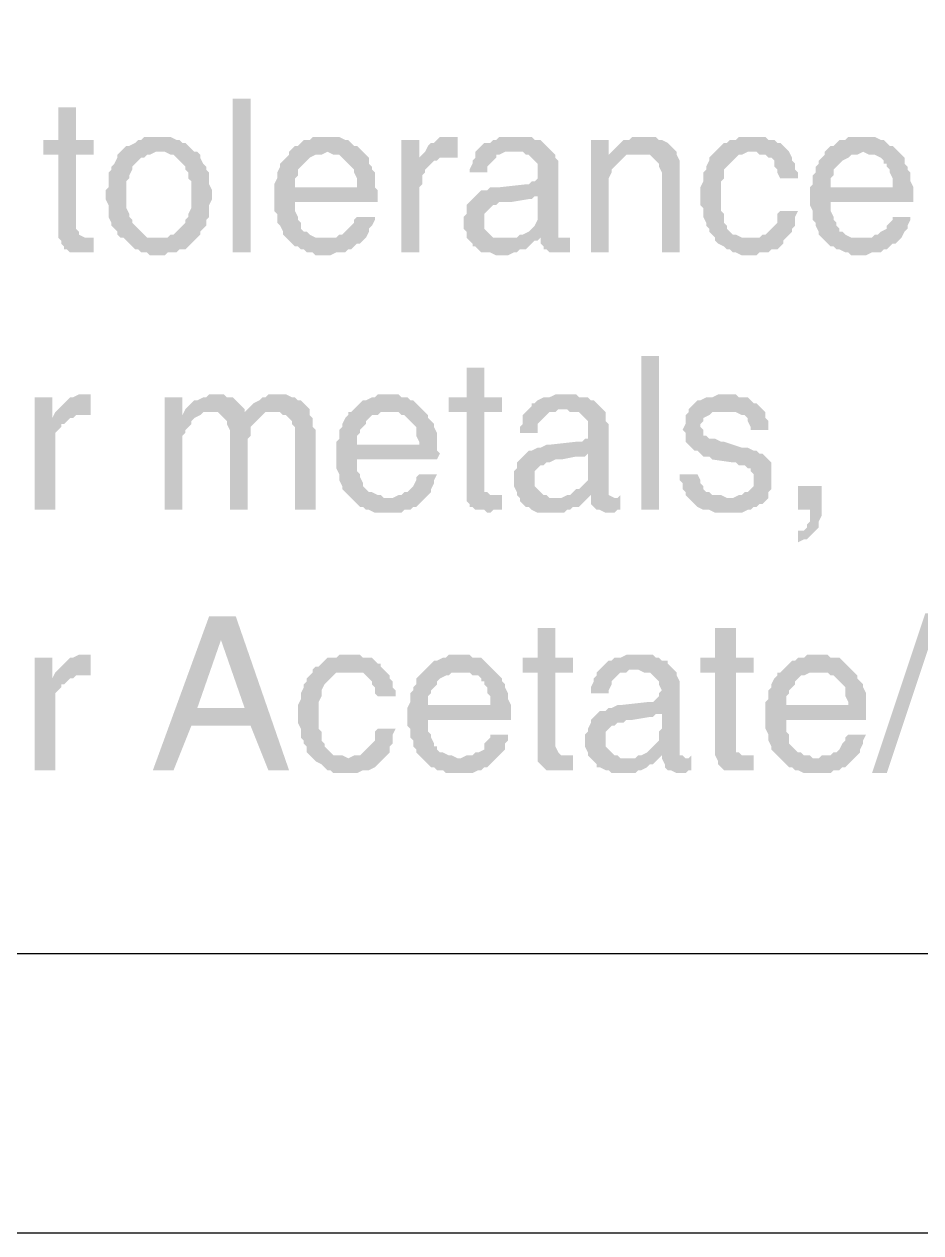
# Model space of a CAD drawing. Header units: millimetres. Extents: x 1233 to 2351, y 1180 to 1535.
# Drawn here: x 2265.58 to 2279.25, y 1237.93 to 1256.36 of the extents above; entities that cross this region are included whole.
import ezdxf

# ---------------------------------------------------------------- set-up
doc = ezdxf.new("R2010")
doc.units = ezdxf.units.MM

msp = doc.modelspace()

# ---------------------------------------------------------------- hatches: boundary and pattern name
at = {"transparency": 33554559}
for points in [[(2268.76115, 1252.88245), (2268.76115, 1255.22933), (2269.03194, 1255.22933), (2269.03194, 1252.88245)], [(2266.36915, 1255.09393), (2266.09835, 1255.09393), (2266.09835, 1254.59748), (2265.87269, 1254.59748), (2265.87269, 1254.37181), (2266.09835, 1254.37181), (2266.09835, 1253.10811), (2266.14349, 1253.06298), (2266.14349, 1253.01785), (2266.18862, 1252.97272), (2266.18862, 1252.92759), (2266.23375, 1252.92759), (2266.27888, 1252.88245), (2266.63994, 1252.88245), (2266.63994, 1253.10811), (2266.50454, 1253.10811), (2266.41428, 1253.15325), (2266.41428, 1253.19838), (2266.36915, 1253.24351), (2266.36915, 1254.37181), (2266.63994, 1254.37181), (2266.63994, 1254.59748), (2266.36915, 1254.59748)], [(2267.63285, 1254.64261), (2267.40719, 1254.64261), (2267.36205, 1254.59748), (2267.31692, 1254.59748), (2267.27179, 1254.55234), (2267.18153, 1254.50721), (2267.13639, 1254.50721), (2267.09126, 1254.46208), (2267.04613, 1254.41695), (2267.04613, 1254.41695), (2267.001, 1254.37181), (2267.001, 1254.32668), (2266.95586, 1254.23642), (2266.91073, 1254.19129), (2266.91073, 1254.14615), (2266.8656, 1254.10102), (2266.8656, 1253.87536), (2266.82047, 1253.83023), (2266.82047, 1253.73996), (2266.82047, 1253.69483), (2266.8656, 1253.60457), (2266.8656, 1253.42404), (2266.91073, 1253.33377), (2266.91073, 1253.28864), (2266.95586, 1253.24351), (2267.001, 1253.19838), (2267.001, 1253.15325), (2267.04613, 1253.10811), (2267.63285, 1253.10811), (2267.45232, 1253.10811), (2267.40719, 1253.15325), (2267.36205, 1253.19838), (2267.31692, 1253.24351), (2267.27179, 1253.28864), (2267.22666, 1253.33377), (2267.22666, 1253.37891), (2267.18153, 1253.42404), (2267.18153, 1253.46917), (2267.13639, 1253.55944), (2267.13639, 1253.96563), (2267.18153, 1254.01076), (2267.18153, 1254.05589), (2267.22666, 1254.14615), (2267.22666, 1254.19129), (2267.27179, 1254.23642), (2267.31692, 1254.28155), (2267.36205, 1254.32668), (2267.40719, 1254.32668), (2267.45232, 1254.37181), (2267.49745, 1254.37181), (2267.58771, 1254.41695), (2268.17443, 1254.41695), (2268.1293, 1254.46208), (2268.08417, 1254.50721), (2268.03904, 1254.55234), (2267.9939, 1254.55234), (2267.94877, 1254.59748), (2267.90364, 1254.59748), (2267.81338, 1254.64261), (2267.72311, 1254.64261)], [(2270.20538, 1254.64261), (2269.97972, 1254.64261), (2269.93459, 1254.59748), (2269.84432, 1254.59748), (2269.79919, 1254.55234), (2269.75406, 1254.50721), (2269.70893, 1254.50721), (2269.66379, 1254.46208), (2269.61866, 1254.41695), (2270.20538, 1254.41695), (2270.29565, 1254.37181), (2270.38591, 1254.37181), (2270.43104, 1254.32668), (2270.47617, 1254.28155), (2270.52131, 1254.23642), (2270.52131, 1254.23642), (2270.56644, 1254.19129), (2270.61157, 1254.14615), (2270.61157, 1254.10102), (2270.6567, 1254.01076), (2270.6567, 1253.87536), (2269.393, 1253.87536), (2269.393, 1253.5143), (2269.43813, 1253.46917), (2269.43813, 1253.33377), (2269.48327, 1253.28864), (2269.5284, 1253.19838), (2269.5284, 1253.15325), (2269.57353, 1253.10811), (2269.61866, 1253.06298), (2269.61866, 1253.06298), (2269.66379, 1253.01785), (2269.70893, 1252.97272), (2269.75406, 1252.97272), (2269.79919, 1252.92759), (2269.84432, 1252.92759), (2269.88946, 1252.88245), (2269.97972, 1252.88245), (2270.02485, 1252.83732), (2270.25051, 1252.83732), (2270.34078, 1252.88245), (2270.47617, 1252.88245), (2270.52131, 1252.92759), (2270.56644, 1252.92759), (2270.61157, 1252.97272), (2270.6567, 1253.01785), (2270.70183, 1253.01785), (2270.74697, 1253.06298), (2270.20538, 1253.10811), (2270.02485, 1253.10811), (2269.93459, 1253.15325), (2269.88946, 1253.19838), (2269.84432, 1253.19838), (2269.79919, 1253.24351), (2269.79919, 1253.33377), (2269.75406, 1253.37891), (2269.75406, 1253.42404), (2269.70893, 1253.5143), (2269.70893, 1253.6497), (2270.97263, 1253.6497), (2270.97263, 1253.83023), (2270.9275, 1253.87536), (2270.9275, 1254.10102), (2270.88236, 1254.14615), (2270.88236, 1254.19129), (2270.83723, 1254.23642), (2270.83723, 1254.32668), (2270.7921, 1254.37181), (2270.74697, 1254.41695), (2270.70183, 1254.46208), (2270.6567, 1254.50721), (2270.61157, 1254.50721), (2270.56644, 1254.55234), (2270.52131, 1254.59748), (2270.47617, 1254.59748), (2270.38591, 1254.64261), (2270.29565, 1254.64261)], [(2272.10093, 1254.64261), (2271.9204, 1254.64261), (2271.87527, 1254.59748), (2271.83014, 1254.55234), (2271.78501, 1254.55234), (2271.73987, 1254.50721), (2271.69474, 1254.41695), (2271.69474, 1254.41695), (2271.64961, 1254.37181), (2272.10093, 1254.32668), (2272.1912, 1254.32668), (2272.1912, 1254.64261), (2272.14606, 1254.64261)], [(2273.09384, 1254.64261), (2272.82305, 1254.64261), (2272.77791, 1254.59748), (2272.73278, 1254.59748), (2272.68765, 1254.55234), (2272.59739, 1254.55234), (2272.55225, 1254.50721), (2272.55225, 1254.50721), (2272.50712, 1254.46208), (2272.46199, 1254.41695), (2272.46199, 1254.32668), (2272.41686, 1254.28155), (2272.41686, 1254.23642), (2272.37173, 1254.14615), (2272.37173, 1254.10102), (2272.64252, 1254.10102), (2272.64252, 1254.19129), (2272.68765, 1254.23642), (2272.73278, 1254.28155), (2272.77791, 1254.32668), (2272.77791, 1254.37181), (2272.82305, 1254.37181), (2272.91331, 1254.41695), (2273.63543, 1254.41695), (2273.59029, 1254.46208), (2273.54516, 1254.50721), (2273.50003, 1254.55234), (2273.4549, 1254.59748), (2273.36463, 1254.59748), (2273.3195, 1254.64261), (2273.13897, 1254.64261)], [(2274.98939, 1254.64261), (2274.85399, 1254.64261), (2274.80886, 1254.59748), (2274.7186, 1254.59748), (2274.67347, 1254.55234), (2274.62833, 1254.50721), (2274.5832, 1254.46208), (2274.53807, 1254.41695), (2274.49294, 1254.37181), (2274.7186, 1254.32668), (2274.76373, 1254.37181), (2274.94426, 1254.37181), (2275.53098, 1254.41695), (2275.48585, 1254.46208), (2275.44071, 1254.50721), (2275.44071, 1254.50721), (2275.39558, 1254.55234), (2275.30532, 1254.59748), (2275.26018, 1254.59748), (2275.21505, 1254.64261), (2275.07966, 1254.64261)], [(2276.65928, 1254.64261), (2276.47875, 1254.64261), (2276.43362, 1254.59748), (2276.34336, 1254.59748), (2276.29822, 1254.55234), (2276.25309, 1254.55234), (2276.20796, 1254.50721), (2276.16283, 1254.46208), (2276.1177, 1254.41695), (2276.74955, 1254.41695), (2276.79468, 1254.37181), (2276.88494, 1254.37181), (2276.93007, 1254.32668), (2276.97521, 1254.32668), (2277.02034, 1254.28155), (2277.02034, 1254.19129), (2277.06547, 1254.14615), (2277.06547, 1254.10102), (2277.1106, 1254.01076), (2277.3814, 1254.01076), (2277.3814, 1254.10102), (2277.33626, 1254.14615), (2277.33626, 1254.23642), (2277.29113, 1254.28155), (2277.29113, 1254.32668), (2277.246, 1254.41695), (2277.20087, 1254.46208), (2277.15574, 1254.50721), (2277.15574, 1254.50721), (2277.1106, 1254.55234), (2277.06547, 1254.55234), (2277.02034, 1254.59748), (2276.93007, 1254.59748), (2276.88494, 1254.64261), (2276.74955, 1254.64261)], [(2278.3743, 1254.64261), (2278.14864, 1254.64261), (2278.10351, 1254.59748), (2278.01325, 1254.59748), (2277.96811, 1254.55234), (2277.92298, 1254.50721), (2277.87785, 1254.50721), (2277.83272, 1254.46208), (2277.78759, 1254.41695), (2278.3743, 1254.41695), (2278.46457, 1254.37181), (2278.55483, 1254.37181), (2278.6451, 1254.32668), (2278.69023, 1254.28155), (2278.69023, 1254.23642), (2278.73536, 1254.23642), (2278.73536, 1254.19129), (2278.78049, 1254.14615), (2278.78049, 1254.10102), (2278.82563, 1254.01076), (2278.82563, 1253.87536), (2277.56193, 1253.87536), (2277.56193, 1253.60457), (2277.60706, 1253.5143), (2277.60706, 1253.37891), (2277.65219, 1253.33377), (2277.65219, 1253.28864), (2277.69732, 1253.19838), (2277.69732, 1253.15325), (2277.74245, 1253.10811), (2277.78759, 1253.06298), (2277.78759, 1253.06298), (2277.83272, 1253.01785), (2277.87785, 1252.97272), (2277.92298, 1252.97272), (2277.96811, 1252.92759), (2278.01325, 1252.92759), (2278.10351, 1252.88245), (2278.14864, 1252.88245), (2278.19378, 1252.83732), (2278.41944, 1252.83732), (2278.5097, 1252.88245), (2278.6451, 1252.88245), (2278.69023, 1252.92759), (2278.73536, 1252.92759), (2278.78049, 1252.97272), (2278.82563, 1253.01785), (2278.87076, 1253.01785), (2278.91589, 1253.06298), (2278.3743, 1253.10811), (2278.19378, 1253.10811), (2278.10351, 1253.15325), (2278.05838, 1253.19838), (2278.01325, 1253.19838), (2278.01325, 1253.24351), (2277.96811, 1253.28864), (2277.96811, 1253.33377), (2277.92298, 1253.37891), (2277.92298, 1253.42404), (2277.87785, 1253.5143), (2277.87785, 1253.6497), (2279.14155, 1253.6497), (2279.14155, 1253.87536), (2279.09642, 1253.96563), (2279.09642, 1254.10102), (2279.05129, 1254.14615), (2279.05129, 1254.19129), (2279.00615, 1254.23642), (2279.00615, 1254.32668), (2278.96102, 1254.37181), (2278.91589, 1254.41695), (2278.87076, 1254.46208), (2278.82563, 1254.50721), (2278.78049, 1254.50721), (2278.73536, 1254.55234), (2278.69023, 1254.59748), (2278.6451, 1254.59748), (2278.55483, 1254.64261), (2278.46457, 1254.64261)], [(2268.17443, 1254.41695), (2267.63285, 1254.41695), (2267.72311, 1254.41695), (2267.81338, 1254.37181), (2267.85851, 1254.37181), (2267.90364, 1254.32668), (2267.94877, 1254.28155), (2267.9939, 1254.23642), (2268.03904, 1254.19129), (2268.03904, 1254.14615), (2268.08417, 1254.10102), (2268.08417, 1254.01076), (2268.1293, 1253.96563), (2268.1293, 1253.55944), (2268.08417, 1253.46917), (2268.08417, 1253.42404), (2268.03904, 1253.37891), (2268.03904, 1253.33377), (2267.9939, 1253.28864), (2267.94877, 1253.24351), (2267.90364, 1253.19838), (2267.85851, 1253.15325), (2267.81338, 1253.15325), (2267.76824, 1253.10811), (2267.09126, 1253.10811), (2267.13639, 1253.06298), (2267.18153, 1253.01785), (2267.22666, 1252.97272), (2267.27179, 1252.92759), (2267.31692, 1252.92759), (2267.36205, 1252.88245), (2267.45232, 1252.88245), (2267.49745, 1252.83732), (2267.72311, 1252.83732), (2267.76824, 1252.88245), (2267.90364, 1252.88245), (2267.94877, 1252.92759), (2268.03904, 1252.92759), (2268.08417, 1252.97272), (2268.1293, 1253.01785), (2268.17443, 1253.06298), (2268.21957, 1253.10811), (2268.21957, 1253.10811), (2268.2647, 1253.15325), (2268.2647, 1253.19838), (2268.30983, 1253.24351), (2268.35496, 1253.28864), (2268.35496, 1253.37891), (2268.40009, 1253.42404), (2268.40009, 1253.60457), (2268.44523, 1253.69483), (2268.44523, 1253.73996), (2268.44523, 1253.83023), (2268.40009, 1253.92049), (2268.40009, 1254.10102), (2268.35496, 1254.14615), (2268.35496, 1254.19129), (2268.30983, 1254.23642), (2268.2647, 1254.32668), (2268.2647, 1254.37181), (2268.21957, 1254.41695)], [(2269.61866, 1254.41695), (2269.61866, 1254.37181), (2269.57353, 1254.32668), (2269.5284, 1254.28155), (2269.48327, 1254.23642), (2269.48327, 1254.19129), (2269.43813, 1254.10102), (2269.43813, 1254.01076), (2269.393, 1253.92049), (2269.393, 1253.87536), (2269.70893, 1253.87536), (2269.70893, 1254.01076), (2269.75406, 1254.05589), (2269.75406, 1254.14615), (2269.79919, 1254.19129), (2269.84432, 1254.23642), (2269.84432, 1254.23642), (2269.88946, 1254.28155), (2269.93459, 1254.32668), (2270.02485, 1254.37181), (2270.11512, 1254.37181), (2270.20538, 1254.41695)], [(2271.60448, 1254.59748), (2271.33369, 1254.59748), (2271.33369, 1252.88245), (2271.60448, 1252.88245), (2271.60448, 1253.87536), (2271.64961, 1253.92049), (2271.64961, 1254.05589), (2271.69474, 1254.10102), (2271.69474, 1254.14615), (2271.73987, 1254.19129), (2271.78501, 1254.23642), (2271.83014, 1254.28155), (2271.87527, 1254.28155), (2271.60448, 1254.32668)], [(2273.63543, 1254.41695), (2273.04871, 1254.41695), (2273.1841, 1254.41695), (2273.22924, 1254.37181), (2273.27437, 1254.37181), (2273.3195, 1254.32668), (2273.36463, 1254.28155), (2273.40977, 1254.23642), (2273.40977, 1254.01076), (2273.36463, 1253.96563), (2273.3195, 1253.96563), (2273.27437, 1253.92049), (2273.22924, 1253.92049), (2272.82305, 1253.87536), (2272.68765, 1253.87536), (2272.64252, 1253.83023), (2272.55225, 1253.83023), (2272.50712, 1253.7851), (2273.40977, 1253.73996), (2273.40977, 1253.46917), (2273.40977, 1253.37891), (2273.36463, 1253.28864), (2273.3195, 1253.24351), (2273.27437, 1253.19838), (2273.27437, 1253.19838), (2273.1841, 1253.15325), (2273.13897, 1253.15325), (2273.09384, 1253.10811), (2272.91331, 1253.10811), (2272.37173, 1253.06298), (2272.41686, 1253.01785), (2272.41686, 1252.97272), (2272.46199, 1252.97272), (2272.50712, 1252.92759), (2272.55225, 1252.88245), (2272.68765, 1252.88245), (2272.77791, 1252.83732), (2272.95844, 1252.83732), (2273.04871, 1252.88245), (2273.09384, 1252.88245), (2273.13897, 1252.92759), (2273.22924, 1252.92759), (2273.27437, 1252.97272), (2273.3195, 1253.01785), (2273.36463, 1253.06298), (2273.40977, 1253.06298), (2273.4549, 1253.10811), (2273.72569, 1253.10811), (2273.72569, 1254.28155), (2273.68056, 1254.32668), (2273.68056, 1254.37181)], [(2274.49294, 1254.59748), (2274.22214, 1254.59748), (2274.22214, 1252.88245), (2274.49294, 1252.88245), (2274.49294, 1253.83023), (2274.49294, 1254.01076), (2274.53807, 1254.10102), (2274.53807, 1254.14615), (2274.5832, 1254.19129), (2274.62833, 1254.23642), (2274.62833, 1254.23642), (2274.67347, 1254.28155), (2274.7186, 1254.32668), (2274.49294, 1254.37181)], [(2275.53098, 1254.41695), (2274.94426, 1254.37181), (2275.12479, 1254.37181), (2275.16992, 1254.32668), (2275.21505, 1254.28155), (2275.21505, 1254.28155), (2275.26018, 1254.23642), (2275.26018, 1254.19129), (2275.30532, 1254.10102), (2275.30532, 1252.88245), (2275.57611, 1252.88245), (2275.57611, 1254.28155), (2275.53098, 1254.37181)], [(2276.1177, 1254.41695), (2276.07256, 1254.37181), (2276.02743, 1254.32668), (2276.02743, 1254.28155), (2275.9823, 1254.19129), (2275.9823, 1254.14615), (2275.93717, 1254.10102), (2275.93717, 1253.96563), (2275.89203, 1253.87536), (2275.89203, 1253.60457), (2275.93717, 1253.55944), (2275.93717, 1253.42404), (2275.9823, 1253.33377), (2275.9823, 1253.28864), (2276.02743, 1253.24351), (2276.02743, 1253.19838), (2276.07256, 1253.15325), (2276.1177, 1253.10811), (2276.65928, 1253.10811), (2276.52389, 1253.10811), (2276.43362, 1253.15325), (2276.38849, 1253.15325), (2276.34336, 1253.19838), (2276.29822, 1253.24351), (2276.29822, 1253.28864), (2276.25309, 1253.33377), (2276.25309, 1253.46917), (2276.20796, 1253.5143), (2276.20796, 1253.96563), (2276.25309, 1254.01076), (2276.25309, 1254.14615), (2276.29822, 1254.19129), (2276.34336, 1254.23642), (2276.34336, 1254.23642), (2276.38849, 1254.28155), (2276.43362, 1254.32668), (2276.47875, 1254.37181), (2276.52389, 1254.37181), (2276.61415, 1254.41695), (2276.65928, 1254.41695)], [(2277.78759, 1254.41695), (2277.78759, 1254.37181), (2277.74245, 1254.32668), (2277.69732, 1254.28155), (2277.69732, 1254.23642), (2277.65219, 1254.19129), (2277.65219, 1254.10102), (2277.60706, 1254.05589), (2277.60706, 1253.92049), (2277.56193, 1253.87536), (2277.87785, 1253.87536), (2277.87785, 1254.01076), (2277.92298, 1254.05589), (2277.92298, 1254.14615), (2277.96811, 1254.19129), (2278.01325, 1254.23642), (2278.01325, 1254.23642), (2278.05838, 1254.28155), (2278.14864, 1254.32668), (2278.19378, 1254.37181), (2278.28404, 1254.37181), (2278.3743, 1254.41695)], [(2271.64961, 1254.37181), (2271.60448, 1254.32668), (2271.87527, 1254.28155), (2271.9204, 1254.32668), (2272.10093, 1254.32668)], [(2272.50712, 1253.7851), (2272.46199, 1253.73996), (2272.41686, 1253.69483), (2272.41686, 1253.69483), (2272.37173, 1253.6497), (2272.32659, 1253.60457), (2272.32659, 1253.46917), (2272.28146, 1253.42404), (2272.28146, 1253.33377), (2272.28146, 1253.24351), (2272.32659, 1253.19838), (2272.32659, 1253.10811), (2272.37173, 1253.06298), (2272.91331, 1253.10811), (2272.73278, 1253.10811), (2272.68765, 1253.15325), (2272.64252, 1253.19838), (2272.59739, 1253.24351), (2272.59739, 1253.46917), (2272.64252, 1253.5143), (2272.68765, 1253.55944), (2272.73278, 1253.60457), (2272.77791, 1253.60457), (2272.82305, 1253.6497), (2273.00358, 1253.6497), (2273.27437, 1253.69483), (2273.3195, 1253.69483), (2273.36463, 1253.73996), (2273.40977, 1253.73996)], [(2277.3814, 1253.5143), (2277.1106, 1253.5143), (2277.06547, 1253.46917), (2277.06547, 1253.33377), (2277.02034, 1253.28864), (2276.97521, 1253.24351), (2276.93007, 1253.19838), (2276.88494, 1253.15325), (2276.83981, 1253.15325), (2276.79468, 1253.10811), (2276.1177, 1253.10811), (2276.1177, 1253.06298), (2276.16283, 1253.01785), (2276.25309, 1252.97272), (2276.29822, 1252.92759), (2276.34336, 1252.92759), (2276.38849, 1252.88245), (2276.43362, 1252.88245), (2276.52389, 1252.83732), (2276.74955, 1252.83732), (2276.79468, 1252.88245), (2276.93007, 1252.88245), (2276.97521, 1252.92759), (2277.06547, 1252.92759), (2277.1106, 1252.97272), (2277.15574, 1253.01785), (2277.15574, 1253.06298), (2277.20087, 1253.10811), (2277.246, 1253.15325), (2277.29113, 1253.19838), (2277.29113, 1253.24351), (2277.33626, 1253.28864), (2277.33626, 1253.42404)], [(2270.9275, 1253.42404), (2270.6567, 1253.42404), (2270.61157, 1253.37891), (2270.61157, 1253.33377), (2270.56644, 1253.28864), (2270.52131, 1253.24351), (2270.47617, 1253.19838), (2270.43104, 1253.15325), (2270.38591, 1253.15325), (2270.34078, 1253.10811), (2270.20538, 1253.10811), (2270.74697, 1253.06298), (2270.7921, 1253.10811), (2270.83723, 1253.19838), (2270.83723, 1253.24351), (2270.88236, 1253.28864), (2270.9275, 1253.37891)], [(2279.09642, 1253.42404), (2278.82563, 1253.42404), (2278.82563, 1253.37891), (2278.78049, 1253.33377), (2278.73536, 1253.28864), (2278.73536, 1253.24351), (2278.6451, 1253.19838), (2278.59997, 1253.15325), (2278.55483, 1253.15325), (2278.5097, 1253.10811), (2278.3743, 1253.10811), (2278.91589, 1253.06298), (2278.96102, 1253.10811), (2279.00615, 1253.19838), (2279.05129, 1253.24351), (2279.05129, 1253.28864), (2279.09642, 1253.37891)], [(2273.90622, 1253.10811), (2273.81595, 1253.10811), (2273.4549, 1253.06298), (2273.4549, 1253.01785), (2273.50003, 1252.97272), (2273.50003, 1252.92759), (2273.54516, 1252.92759), (2273.59029, 1252.88245), (2273.90622, 1252.88245)], [(2273.72569, 1253.10811), (2273.4549, 1253.10811), (2273.4549, 1253.06298), (2273.81595, 1253.10811), (2273.81595, 1253.10811)], [(2274.98939, 1248.95595), (2274.98939, 1251.30283), (2275.26018, 1251.30283), (2275.26018, 1248.95595)], [(2272.59739, 1251.1223), (2272.32659, 1251.1223), (2272.32659, 1250.67098), (2272.0558, 1250.67098), (2272.0558, 1250.44532), (2272.32659, 1250.44532), (2272.32659, 1249.09135), (2272.37173, 1249.04622), (2272.37173, 1249.00109), (2272.41686, 1249.00109), (2272.46199, 1248.95595), (2272.59739, 1248.95595), (2272.64252, 1248.91082), (2272.68765, 1248.91082), (2272.73278, 1248.95595), (2272.86818, 1248.95595), (2272.86818, 1249.18161), (2272.68765, 1249.18161), (2272.64252, 1249.22675), (2272.59739, 1249.22675), (2272.59739, 1250.44532), (2272.86818, 1250.44532), (2272.86818, 1250.67098), (2272.59739, 1250.67098)], [(2266.00809, 1250.67098), (2265.7373, 1250.67098), (2265.7373, 1248.95595), (2266.05322, 1248.95595), (2266.05322, 1250.12939), (2266.09835, 1250.17452), (2266.14349, 1250.21965), (2266.14349, 1250.26479), (2266.18862, 1250.26479), (2266.23375, 1250.30992), (2266.27888, 1250.35505), (2266.00809, 1250.35505)], [(2266.50454, 1250.71611), (2266.41428, 1250.71611), (2266.32401, 1250.67098), (2266.27888, 1250.67098), (2266.23375, 1250.62584), (2266.18862, 1250.58071), (2266.14349, 1250.53558), (2266.09835, 1250.49045), (2266.09835, 1250.49045), (2266.05322, 1250.44532), (2266.50454, 1250.40018), (2266.59481, 1250.40018), (2266.59481, 1250.71611), (2266.54968, 1250.71611)], [(2267.9939, 1250.67098), (2267.72311, 1250.67098), (2267.72311, 1248.95595), (2267.9939, 1248.95595), (2267.9939, 1250.08426), (2268.03904, 1250.12939), (2268.03904, 1250.17452), (2268.08417, 1250.21965), (2268.1293, 1250.26479), (2268.1293, 1250.30992), (2268.17443, 1250.35505), (2268.2647, 1250.40018), (2267.9939, 1250.40018)], [(2268.49036, 1250.71611), (2268.40009, 1250.71611), (2268.35496, 1250.67098), (2268.30983, 1250.67098), (2268.21957, 1250.62584), (2268.17443, 1250.62584), (2268.1293, 1250.58071), (2268.08417, 1250.53558), (2268.03904, 1250.49045), (2267.9939, 1250.40018), (2268.2647, 1250.40018), (2268.30983, 1250.44532), (2268.44523, 1250.44532), (2268.94168, 1250.49045), (2268.89655, 1250.53558), (2268.85142, 1250.58071), (2268.85142, 1250.58071), (2268.80628, 1250.62584), (2268.76115, 1250.67098), (2268.67089, 1250.67098), (2268.62575, 1250.71611), (2268.58062, 1250.71611)], [(2269.43813, 1250.71611), (2269.30274, 1250.71611), (2269.25761, 1250.67098), (2269.21247, 1250.67098), (2269.16734, 1250.62584), (2269.07708, 1250.58071), (2269.03194, 1250.53558), (2268.98681, 1250.49045), (2268.94168, 1250.44532), (2268.53549, 1250.44532), (2268.58062, 1250.40018), (2268.62575, 1250.35505), (2268.62575, 1250.35505), (2268.67089, 1250.30992), (2268.67089, 1250.26479), (2268.71602, 1250.17452), (2268.71602, 1248.95595), (2268.98681, 1248.95595), (2268.98681, 1250.03913), (2269.03194, 1250.08426), (2269.03194, 1250.21965), (2269.07708, 1250.26479), (2269.12221, 1250.30992), (2269.12221, 1250.30992), (2269.16734, 1250.35505), (2269.21247, 1250.40018), (2269.25761, 1250.44532), (2269.393, 1250.44532), (2269.93459, 1250.49045), (2269.88946, 1250.53558), (2269.84432, 1250.58071), (2269.84432, 1250.58071), (2269.79919, 1250.62584), (2269.75406, 1250.62584), (2269.70893, 1250.67098), (2269.66379, 1250.67098), (2269.57353, 1250.71611), (2269.5284, 1250.71611)], [(2271.15316, 1250.71611), (2270.97263, 1250.71611), (2270.9275, 1250.67098), (2270.88236, 1250.67098), (2270.7921, 1250.62584), (2270.74697, 1250.62584), (2270.70183, 1250.58071), (2270.6567, 1250.53558), (2270.61157, 1250.49045), (2270.56644, 1250.44532), (2271.28855, 1250.44532), (2271.33369, 1250.40018), (2271.37882, 1250.40018), (2271.42395, 1250.35505), (2271.46908, 1250.30992), (2271.46908, 1250.30992), (2271.51421, 1250.26479), (2271.55935, 1250.21965), (2271.55935, 1250.08426), (2271.60448, 1249.99399), (2271.60448, 1249.94886), (2270.6567, 1249.94886), (2270.34078, 1249.90373), (2270.34078, 1249.5878), (2270.38591, 1249.49754), (2270.38591, 1249.40728), (2270.43104, 1249.31701), (2270.43104, 1249.27188), (2270.47617, 1249.22675), (2270.52131, 1249.18161), (2270.56644, 1249.13648), (2270.56644, 1249.13648), (2270.61157, 1249.09135), (2270.6567, 1249.04622), (2270.70183, 1249.00109), (2270.74697, 1249.00109), (2270.7921, 1248.95595), (2270.83723, 1248.95595), (2270.9275, 1248.91082), (2271.33369, 1248.91082), (2271.37882, 1248.95595), (2271.46908, 1248.95595), (2271.51421, 1249.00109), (2271.55935, 1249.00109), (2271.60448, 1249.04622), (2271.64961, 1249.09135), (2271.69474, 1249.13648), (2271.06289, 1249.13648), (2271.01776, 1249.18161), (2270.97263, 1249.18161), (2270.88236, 1249.22675), (2270.83723, 1249.22675), (2270.7921, 1249.27188), (2270.74697, 1249.31701), (2270.74697, 1249.36214), (2270.70183, 1249.45241), (2270.70183, 1249.49754), (2270.6567, 1249.54267), (2270.6567, 1249.7232), (2271.87527, 1249.7232), (2271.9204, 1249.81347), (2271.87527, 1249.8586), (2271.87527, 1250.12939), (2271.83014, 1250.21965), (2271.83014, 1250.26479), (2271.78501, 1250.30992), (2271.73987, 1250.35505), (2271.73987, 1250.40018), (2271.69474, 1250.44532), (2271.64961, 1250.49045), (2271.60448, 1250.53558), (2271.55935, 1250.58071), (2271.51421, 1250.62584), (2271.46908, 1250.62584), (2271.42395, 1250.67098), (2271.33369, 1250.67098), (2271.28855, 1250.71611), (2271.19829, 1250.71611)], [(2273.86109, 1250.71611), (2273.68056, 1250.71611), (2273.59029, 1250.67098), (2273.50003, 1250.67098), (2273.40977, 1250.62584), (2273.36463, 1250.58071), (2273.3195, 1250.58071), (2273.3195, 1250.53558), (2273.27437, 1250.49045), (2273.22924, 1250.44532), (2273.1841, 1250.40018), (2273.1841, 1250.26479), (2273.13897, 1250.21965), (2273.13897, 1250.12939), (2273.40977, 1250.12939), (2273.40977, 1250.26479), (2273.4549, 1250.30992), (2273.50003, 1250.35505), (2273.54516, 1250.40018), (2273.54516, 1250.40018), (2273.59029, 1250.44532), (2273.68056, 1250.44532), (2273.72569, 1250.49045), (2274.40267, 1250.49045), (2274.35754, 1250.53558), (2274.31241, 1250.58071), (2274.26728, 1250.62584), (2274.22214, 1250.62584), (2274.17701, 1250.67098), (2274.04162, 1250.67098), (2273.99648, 1250.71611), (2273.90622, 1250.71611)], [(2276.29822, 1250.71611), (2276.16283, 1250.71611), (2276.07256, 1250.67098), (2275.9823, 1250.67098), (2275.89203, 1250.62584), (2275.8469, 1250.62584), (2275.80177, 1250.58071), (2275.75664, 1250.53558), (2275.71151, 1250.49045), (2275.71151, 1250.44532), (2275.66637, 1250.40018), (2275.66637, 1250.26479), (2275.62124, 1250.17452), (2275.66637, 1250.12939), (2275.66637, 1249.99399), (2275.71151, 1249.94886), (2275.75664, 1249.90373), (2275.80177, 1249.8586), (2275.8469, 1249.8586), (2275.89203, 1249.81347), (2275.93717, 1249.76833), (2276.02743, 1249.76833), (2276.07256, 1249.7232), (2276.38849, 1249.67807), (2276.43362, 1249.67807), (2276.47875, 1249.63294), (2276.56902, 1249.63294), (2276.61415, 1249.5878), (2276.65928, 1249.5878), (2276.65928, 1249.54267), (2276.70441, 1249.49754), (2276.70441, 1249.31701), (2276.65928, 1249.27188), (2276.61415, 1249.22675), (2276.56902, 1249.22675), (2276.52389, 1249.18161), (2276.47875, 1249.18161), (2276.38849, 1249.13648), (2275.71151, 1249.13648), (2275.75664, 1249.09135), (2275.80177, 1249.04622), (2275.80177, 1249.04622), (2275.8469, 1249.00109), (2275.93717, 1248.95595), (2276.02743, 1248.95595), (2276.1177, 1248.91082), (2276.52389, 1248.91082), (2276.61415, 1248.95595), (2276.65928, 1248.95595), (2276.70441, 1249.00109), (2276.74955, 1249.00109), (2276.79468, 1249.04622), (2276.83981, 1249.04622), (2276.88494, 1249.09135), (2276.93007, 1249.13648), (2276.93007, 1249.22675), (2276.97521, 1249.27188), (2276.97521, 1249.45241), (2276.97521, 1249.67807), (2276.93007, 1249.7232), (2276.88494, 1249.76833), (2276.88494, 1249.76833), (2276.83981, 1249.81347), (2276.79468, 1249.81347), (2276.74955, 1249.8586), (2276.70441, 1249.8586), (2276.61415, 1249.90373), (2276.52389, 1249.90373), (2276.25309, 1249.99399), (2276.20796, 1249.99399), (2276.1177, 1250.03913), (2276.02743, 1250.03913), (2275.9823, 1250.08426), (2275.93717, 1250.08426), (2275.93717, 1250.17452), (2275.89203, 1250.21965), (2275.89203, 1250.26479), (2275.93717, 1250.30992), (2275.93717, 1250.35505), (2276.02743, 1250.40018), (2276.02743, 1250.40018), (2276.07256, 1250.44532), (2276.29822, 1250.44532), (2276.83981, 1250.49045), (2276.79468, 1250.53558), (2276.74955, 1250.58071), (2276.70441, 1250.58071), (2276.65928, 1250.62584), (2276.61415, 1250.67098), (2276.47875, 1250.67098), (2276.43362, 1250.71611), (2276.34336, 1250.71611)], [(2266.05322, 1250.44532), (2266.00809, 1250.35505), (2266.32401, 1250.35505), (2266.36915, 1250.40018), (2266.50454, 1250.40018)], [(2269.93459, 1250.49045), (2269.393, 1250.44532), (2269.48327, 1250.44532), (2269.5284, 1250.40018), (2269.57353, 1250.40018), (2269.61866, 1250.35505), (2269.66379, 1250.30992), (2269.66379, 1250.26479), (2269.70893, 1250.21965), (2269.70893, 1248.95595), (2270.02485, 1248.95595), (2270.02485, 1250.17452), (2269.97972, 1250.21965), (2269.97972, 1250.35505), (2269.93459, 1250.40018)], [(2270.56644, 1250.44532), (2270.52131, 1250.44532), (2270.52131, 1250.40018), (2270.47617, 1250.35505), (2270.43104, 1250.26479), (2270.43104, 1250.21965), (2270.38591, 1250.17452), (2270.38591, 1250.03913), (2270.34078, 1249.99399), (2270.34078, 1249.90373), (2270.6567, 1249.94886), (2270.6567, 1250.08426), (2270.70183, 1250.12939), (2270.70183, 1250.17452), (2270.74697, 1250.21965), (2270.7921, 1250.26479), (2270.7921, 1250.30992), (2270.83723, 1250.35505), (2270.88236, 1250.40018), (2270.97263, 1250.40018), (2271.01776, 1250.44532), (2271.15316, 1250.44532)], [(2274.40267, 1250.49045), (2273.81595, 1250.49045), (2273.86109, 1250.49045), (2273.90622, 1250.44532), (2274.04162, 1250.44532), (2274.08675, 1250.40018), (2274.13188, 1250.35505), (2274.17701, 1250.30992), (2274.17701, 1250.17452), (2274.17701, 1250.03913), (2274.13188, 1250.03913), (2274.08675, 1249.99399), (2273.99648, 1249.99399), (2273.59029, 1249.94886), (2273.54516, 1249.94886), (2273.4549, 1249.90373), (2273.40977, 1249.90373), (2273.3195, 1249.8586), (2273.27437, 1249.8586), (2274.17701, 1249.81347), (2274.17701, 1249.54267), (2274.17701, 1249.40728), (2274.13188, 1249.36214), (2274.08675, 1249.31701), (2274.04162, 1249.27188), (2273.99648, 1249.27188), (2273.95135, 1249.22675), (2273.90622, 1249.18161), (2273.86109, 1249.18161), (2273.77082, 1249.13648), (2273.13897, 1249.13648), (2273.13897, 1249.09135), (2273.1841, 1249.04622), (2273.22924, 1249.00109), (2273.27437, 1249.00109), (2273.3195, 1248.95595), (2273.40977, 1248.91082), (2273.81595, 1248.91082), (2273.86109, 1248.95595), (2273.90622, 1248.95595), (2273.95135, 1249.00109), (2274.04162, 1249.00109), (2274.08675, 1249.04622), (2274.13188, 1249.09135), (2274.17701, 1249.13648), (2274.22214, 1249.18161), (2274.49294, 1249.18161), (2274.49294, 1250.26479), (2274.44781, 1250.30992), (2274.44781, 1250.44532)], [(2276.83981, 1250.49045), (2276.29822, 1250.44532), (2276.43362, 1250.44532), (2276.52389, 1250.40018), (2276.56902, 1250.40018), (2276.61415, 1250.35505), (2276.61415, 1250.30992), (2276.65928, 1250.21965), (2276.65928, 1250.17452), (2276.93007, 1250.17452), (2276.93007, 1250.30992), (2276.88494, 1250.35505), (2276.88494, 1250.44532)], [(2273.27437, 1249.8586), (2273.22924, 1249.81347), (2273.1841, 1249.76833), (2273.1841, 1249.76833), (2273.13897, 1249.7232), (2273.09384, 1249.67807), (2273.09384, 1249.5878), (2273.04871, 1249.54267), (2273.04871, 1249.31701), (2273.09384, 1249.22675), (2273.09384, 1249.18161), (2273.13897, 1249.13648), (2273.63543, 1249.13648), (2273.59029, 1249.13648), (2273.54516, 1249.18161), (2273.50003, 1249.18161), (2273.4549, 1249.22675), (2273.40977, 1249.27188), (2273.36463, 1249.31701), (2273.36463, 1249.45241), (2273.36463, 1249.54267), (2273.40977, 1249.5878), (2273.4549, 1249.63294), (2273.50003, 1249.63294), (2273.54516, 1249.67807), (2273.59029, 1249.67807), (2273.68056, 1249.7232), (2273.77082, 1249.7232), (2273.99648, 1249.76833), (2274.13188, 1249.76833), (2274.17701, 1249.81347)], [(2271.87527, 1249.49754), (2271.60448, 1249.49754), (2271.55935, 1249.45241), (2271.55935, 1249.40728), (2271.51421, 1249.31701), (2271.46908, 1249.27188), (2271.42395, 1249.22675), (2271.37882, 1249.22675), (2271.33369, 1249.18161), (2271.28855, 1249.18161), (2271.19829, 1249.13648), (2271.15316, 1249.13648), (2271.69474, 1249.13648), (2271.73987, 1249.18161), (2271.78501, 1249.22675), (2271.78501, 1249.27188), (2271.83014, 1249.36214), (2271.83014, 1249.40728)], [(2275.8469, 1249.49754), (2275.57611, 1249.49754), (2275.57611, 1249.40728), (2275.62124, 1249.36214), (2275.62124, 1249.27188), (2275.66637, 1249.22675), (2275.66637, 1249.18161), (2275.71151, 1249.13648), (2276.29822, 1249.13648), (2276.20796, 1249.18161), (2276.07256, 1249.18161), (2276.02743, 1249.22675), (2275.9823, 1249.22675), (2275.93717, 1249.27188), (2275.93717, 1249.31701), (2275.89203, 1249.36214), (2275.89203, 1249.40728)], [(2277.74245, 1249.31701), (2277.3814, 1249.31701), (2277.3814, 1248.95595), (2277.56193, 1248.95595), (2277.56193, 1248.77543), (2277.51679, 1248.73029), (2277.51679, 1248.68516), (2277.47166, 1248.64003), (2277.3814, 1248.64003), (2277.3814, 1248.4595), (2277.3814, 1248.4595), (2277.47166, 1248.50463), (2277.51679, 1248.50463), (2277.56193, 1248.54976), (2277.60706, 1248.5949), (2277.65219, 1248.64003), (2277.69732, 1248.68516), (2277.69732, 1248.77543), (2277.74245, 1248.86569), (2277.74245, 1249.00109)], [(2274.67347, 1249.18161), (2274.62833, 1249.13648), (2274.22214, 1249.13648), (2274.22214, 1249.04622), (2274.26728, 1249.00109), (2274.26728, 1249.00109), (2274.31241, 1248.95595), (2274.35754, 1248.95595), (2274.44781, 1248.91082), (2274.5832, 1248.91082), (2274.62833, 1248.95595), (2274.67347, 1248.95595)], [(2274.49294, 1249.18161), (2274.22214, 1249.18161), (2274.22214, 1249.13648), (2274.5832, 1249.13648)], [(2268.80628, 1247.3312), (2268.40009, 1247.3312), (2267.54258, 1244.98432), (2267.85851, 1244.98432), (2268.1293, 1245.66131), (2269.03194, 1245.66131), (2268.21957, 1245.9321), (2268.58062, 1246.97014)], [(2268.80628, 1247.3312), (2268.58062, 1246.97014), (2268.94168, 1245.9321), (2268.21957, 1245.9321), (2269.03194, 1245.66131), (2269.30274, 1244.98432), (2269.61866, 1244.98432)], [(2279.54774, 1247.37633), (2278.73536, 1244.93919), (2278.5097, 1244.93919), (2279.32208, 1247.37633)], [(2273.68056, 1247.15067), (2273.40977, 1247.15067), (2273.40977, 1246.69935), (2273.1841, 1246.69935), (2273.1841, 1246.47368), (2273.40977, 1246.47368), (2273.40977, 1245.11972), (2273.4549, 1245.07459), (2273.50003, 1245.02945), (2273.50003, 1245.02945), (2273.54516, 1244.98432), (2273.95135, 1244.98432), (2273.95135, 1245.20998), (2273.77082, 1245.20998), (2273.72569, 1245.25512), (2273.72569, 1245.25512), (2273.68056, 1245.34538), (2273.68056, 1246.47368), (2273.95135, 1246.47368), (2273.95135, 1246.69935), (2273.68056, 1246.69935)], [(2276.43362, 1247.15067), (2276.1177, 1247.15067), (2276.1177, 1246.69935), (2275.89203, 1246.69935), (2275.89203, 1246.47368), (2276.1177, 1246.47368), (2276.1177, 1245.20998), (2276.16283, 1245.11972), (2276.16283, 1245.07459), (2276.20796, 1245.02945), (2276.20796, 1245.02945), (2276.25309, 1244.98432), (2276.70441, 1244.98432), (2276.70441, 1245.20998), (2276.52389, 1245.20998), (2276.47875, 1245.25512), (2276.43362, 1245.25512), (2276.43362, 1246.47368), (2276.70441, 1246.47368), (2276.70441, 1246.69935), (2276.43362, 1246.69935)], [(2266.00809, 1246.69935), (2265.7373, 1246.69935), (2265.7373, 1244.98432), (2266.05322, 1244.98432), (2266.05322, 1246.15776), (2266.09835, 1246.20289), (2266.14349, 1246.24802), (2266.14349, 1246.29316), (2266.18862, 1246.29316), (2266.23375, 1246.33829), (2266.27888, 1246.38342), (2266.00809, 1246.38342)], [(2266.50454, 1246.74448), (2266.41428, 1246.74448), (2266.32401, 1246.69935), (2266.27888, 1246.69935), (2266.23375, 1246.65421), (2266.18862, 1246.60908), (2266.14349, 1246.56395), (2266.09835, 1246.51882), (2266.09835, 1246.51882), (2266.05322, 1246.47368), (2266.50454, 1246.42855), (2266.59481, 1246.42855), (2266.59481, 1246.74448), (2266.54968, 1246.74448)], [(2270.52131, 1246.74448), (2270.38591, 1246.74448), (2270.34078, 1246.69935), (2270.20538, 1246.69935), (2270.16025, 1246.65421), (2270.11512, 1246.60908), (2270.06998, 1246.56395), (2270.02485, 1246.56395), (2269.97972, 1246.51882), (2269.97972, 1246.47368), (2270.74697, 1246.47368), (2270.7921, 1246.42855), (2270.83723, 1246.38342), (2270.88236, 1246.33829), (2270.88236, 1246.29316), (2270.9275, 1246.24802), (2270.9275, 1246.15776), (2270.97263, 1246.11263), (2271.24342, 1246.11263), (2271.24342, 1246.20289), (2271.19829, 1246.24802), (2271.19829, 1246.33829), (2271.15316, 1246.38342), (2271.15316, 1246.42855), (2271.10802, 1246.47368), (2271.06289, 1246.51882), (2271.01776, 1246.56395), (2271.01776, 1246.60908), (2270.97263, 1246.60908), (2270.9275, 1246.65421), (2270.88236, 1246.69935), (2270.74697, 1246.69935), (2270.70183, 1246.74448), (2270.61157, 1246.74448)], [(2272.23633, 1246.74448), (2272.0558, 1246.74448), (2272.01067, 1246.69935), (2271.96554, 1246.69935), (2271.87527, 1246.65421), (2271.83014, 1246.65421), (2271.78501, 1246.60908), (2271.73987, 1246.56395), (2271.69474, 1246.51882), (2271.64961, 1246.47368), (2272.37173, 1246.47368), (2272.41686, 1246.42855), (2272.50712, 1246.42855), (2272.55225, 1246.38342), (2272.55225, 1246.33829), (2272.59739, 1246.33829), (2272.59739, 1246.29316), (2272.64252, 1246.24802), (2272.64252, 1246.15776), (2272.68765, 1246.11263), (2272.68765, 1245.97723), (2271.73987, 1245.97723), (2271.42395, 1245.9321), (2271.42395, 1245.66131), (2271.46908, 1245.61617), (2271.46908, 1245.48078), (2271.51421, 1245.43564), (2271.51421, 1245.34538), (2271.55935, 1245.30025), (2271.55935, 1245.25512), (2271.60448, 1245.20998), (2271.64961, 1245.16485), (2271.64961, 1245.16485), (2271.69474, 1245.11972), (2271.73987, 1245.07459), (2271.78501, 1245.02945), (2271.83014, 1245.02945), (2271.87527, 1244.98432), (2271.96554, 1244.98432), (2272.01067, 1244.93919), (2272.41686, 1244.93919), (2272.50712, 1244.98432), (2272.55225, 1244.98432), (2272.59739, 1245.02945), (2272.64252, 1245.02945), (2272.68765, 1245.07459), (2272.73278, 1245.11972), (2272.77791, 1245.16485), (2272.1912, 1245.16485), (2272.10093, 1245.20998), (2272.0558, 1245.20998), (2271.96554, 1245.25512), (2271.9204, 1245.25512), (2271.87527, 1245.30025), (2271.87527, 1245.34538), (2271.83014, 1245.34538), (2271.83014, 1245.39051), (2271.78501, 1245.48078), (2271.78501, 1245.52591), (2271.73987, 1245.57104), (2271.73987, 1245.75157), (2273.00358, 1245.75157), (2273.00358, 1245.97723), (2272.95844, 1246.06749), (2272.95844, 1246.15776), (2272.91331, 1246.24802), (2272.91331, 1246.29316), (2272.86818, 1246.33829), (2272.86818, 1246.38342), (2272.82305, 1246.42855), (2272.77791, 1246.47368), (2272.73278, 1246.51882), (2272.68765, 1246.56395), (2272.64252, 1246.60908), (2272.59739, 1246.65421), (2272.55225, 1246.69935), (2272.41686, 1246.69935), (2272.37173, 1246.74448), (2272.32659, 1246.74448)], [(2274.94426, 1246.74448), (2274.76373, 1246.74448), (2274.67347, 1246.69935), (2274.5832, 1246.69935), (2274.53807, 1246.65421), (2274.49294, 1246.65421), (2274.44781, 1246.60908), (2274.40267, 1246.56395), (2274.35754, 1246.51882), (2274.31241, 1246.47368), (2274.31241, 1246.42855), (2274.26728, 1246.38342), (2274.26728, 1246.33829), (2274.22214, 1246.24802), (2274.22214, 1246.15776), (2274.49294, 1246.15776), (2274.49294, 1246.20289), (2274.53807, 1246.29316), (2274.53807, 1246.33829), (2274.5832, 1246.38342), (2274.62833, 1246.42855), (2274.62833, 1246.42855), (2274.67347, 1246.47368), (2274.76373, 1246.47368), (2274.80886, 1246.51882), (2275.48585, 1246.51882), (2275.44071, 1246.56395), (2275.39558, 1246.60908), (2275.39558, 1246.65421), (2275.30532, 1246.65421), (2275.26018, 1246.69935), (2275.21505, 1246.69935), (2275.16992, 1246.74448), (2275.03452, 1246.74448)], [(2277.69732, 1246.74448), (2277.51679, 1246.74448), (2277.47166, 1246.69935), (2277.3814, 1246.69935), (2277.33626, 1246.65421), (2277.29113, 1246.65421), (2277.246, 1246.60908), (2277.20087, 1246.56395), (2277.15574, 1246.51882), (2277.1106, 1246.47368), (2277.83272, 1246.47368), (2277.87785, 1246.42855), (2277.92298, 1246.42855), (2277.96811, 1246.38342), (2278.01325, 1246.33829), (2278.01325, 1246.33829), (2278.05838, 1246.29316), (2278.10351, 1246.24802), (2278.10351, 1246.11263), (2278.14864, 1246.02236), (2278.14864, 1245.97723), (2277.20087, 1245.97723), (2276.88494, 1245.9321), (2276.88494, 1245.61617), (2276.93007, 1245.52591), (2276.93007, 1245.43564), (2276.97521, 1245.34538), (2276.97521, 1245.30025), (2277.02034, 1245.25512), (2277.06547, 1245.20998), (2277.1106, 1245.16485), (2277.1106, 1245.16485), (2277.15574, 1245.11972), (2277.20087, 1245.07459), (2277.246, 1245.02945), (2277.29113, 1245.02945), (2277.33626, 1244.98432), (2277.3814, 1244.98432), (2277.47166, 1244.93919), (2277.87785, 1244.93919), (2277.92298, 1244.98432), (2278.01325, 1244.98432), (2278.05838, 1245.02945), (2278.10351, 1245.02945), (2278.14864, 1245.07459), (2278.19378, 1245.11972), (2278.23891, 1245.16485), (2277.60706, 1245.16485), (2277.56193, 1245.20998), (2277.47166, 1245.20998), (2277.42653, 1245.25512), (2277.3814, 1245.25512), (2277.33626, 1245.30025), (2277.29113, 1245.34538), (2277.29113, 1245.34538), (2277.246, 1245.39051), (2277.246, 1245.52591), (2277.20087, 1245.57104), (2277.20087, 1245.75157), (2278.41944, 1245.75157), (2278.41944, 1246.15776), (2278.3743, 1246.24802), (2278.3743, 1246.29316), (2278.32917, 1246.33829), (2278.28404, 1246.38342), (2278.28404, 1246.42855), (2278.23891, 1246.47368), (2278.19378, 1246.51882), (2278.14864, 1246.56395), (2278.10351, 1246.60908), (2278.05838, 1246.65421), (2278.01325, 1246.69935), (2277.87785, 1246.69935), (2277.83272, 1246.74448), (2277.74245, 1246.74448)], [(2275.48585, 1246.51882), (2274.89913, 1246.51882), (2274.94426, 1246.51882), (2275.03452, 1246.47368), (2275.12479, 1246.47368), (2275.16992, 1246.42855), (2275.21505, 1246.38342), (2275.26018, 1246.33829), (2275.26018, 1246.29316), (2275.30532, 1246.20289), (2275.30532, 1246.20289), (2275.26018, 1246.15776), (2275.26018, 1246.11263), (2275.21505, 1246.06749), (2275.16992, 1246.02236), (2275.07966, 1246.02236), (2274.67347, 1245.97723), (2274.62833, 1245.97723), (2274.53807, 1245.9321), (2274.49294, 1245.9321), (2274.44781, 1245.88697), (2274.35754, 1245.88697), (2275.30532, 1245.84183), (2275.30532, 1245.61617), (2275.26018, 1245.57104), (2275.26018, 1245.43564), (2275.21505, 1245.39051), (2275.16992, 1245.34538), (2275.12479, 1245.30025), (2275.12479, 1245.30025), (2275.07966, 1245.25512), (2274.98939, 1245.20998), (2274.94426, 1245.20998), (2274.89913, 1245.16485), (2274.22214, 1245.16485), (2274.26728, 1245.11972), (2274.31241, 1245.07459), (2274.31241, 1245.02945), (2274.35754, 1245.02945), (2274.44781, 1244.98432), (2274.49294, 1244.98432), (2274.53807, 1244.93919), (2274.89913, 1244.93919), (2274.94426, 1244.98432), (2274.98939, 1244.98432), (2275.07966, 1245.02945), (2275.12479, 1245.07459), (2275.16992, 1245.07459), (2275.21505, 1245.11972), (2275.26018, 1245.16485), (2275.30532, 1245.20998), (2275.62124, 1245.20998), (2275.57611, 1245.20998), (2275.57611, 1246.33829), (2275.53098, 1246.42855), (2275.53098, 1246.47368)], [(2266.05322, 1246.47368), (2266.00809, 1246.38342), (2266.32401, 1246.38342), (2266.36915, 1246.42855), (2266.50454, 1246.42855)], [(2269.97972, 1246.47368), (2269.93459, 1246.42855), (2269.88946, 1246.38342), (2269.88946, 1246.33829), (2269.84432, 1246.29316), (2269.84432, 1246.24802), (2269.79919, 1246.15776), (2269.79919, 1246.06749), (2269.75406, 1245.97723), (2269.75406, 1245.70644), (2269.79919, 1245.61617), (2269.79919, 1245.48078), (2269.84432, 1245.43564), (2269.84432, 1245.39051), (2269.88946, 1245.34538), (2269.88946, 1245.25512), (2269.93459, 1245.20998), (2269.97972, 1245.16485), (2270.52131, 1245.16485), (2270.43104, 1245.20998), (2270.29565, 1245.20998), (2270.25051, 1245.25512), (2270.20538, 1245.30025), (2270.16025, 1245.34538), (2270.16025, 1245.39051), (2270.11512, 1245.43564), (2270.11512, 1245.57104), (2270.06998, 1245.61617), (2270.06998, 1246.02236), (2270.11512, 1246.11263), (2270.11512, 1246.20289), (2270.16025, 1246.29316), (2270.20538, 1246.33829), (2270.20538, 1246.33829), (2270.25051, 1246.38342), (2270.29565, 1246.42855), (2270.34078, 1246.47368), (2270.52131, 1246.47368)], [(2271.64961, 1246.47368), (2271.64961, 1246.47368), (2271.60448, 1246.42855), (2271.55935, 1246.38342), (2271.55935, 1246.29316), (2271.51421, 1246.24802), (2271.51421, 1246.20289), (2271.46908, 1246.15776), (2271.46908, 1246.02236), (2271.42395, 1245.9321), (2271.73987, 1245.97723), (2271.73987, 1246.11263), (2271.78501, 1246.15776), (2271.78501, 1246.20289), (2271.83014, 1246.24802), (2271.87527, 1246.29316), (2271.87527, 1246.33829), (2271.9204, 1246.38342), (2272.01067, 1246.42855), (2272.0558, 1246.42855), (2272.10093, 1246.47368), (2272.23633, 1246.47368)], [(2277.1106, 1246.47368), (2277.06547, 1246.47368), (2277.06547, 1246.42855), (2277.02034, 1246.38342), (2276.97521, 1246.29316), (2276.97521, 1246.24802), (2276.93007, 1246.20289), (2276.93007, 1246.06749), (2276.88494, 1246.02236), (2276.88494, 1245.9321), (2277.20087, 1245.97723), (2277.20087, 1246.11263), (2277.246, 1246.15776), (2277.246, 1246.20289), (2277.29113, 1246.24802), (2277.33626, 1246.29316), (2277.33626, 1246.33829), (2277.3814, 1246.38342), (2277.42653, 1246.42855), (2277.47166, 1246.42855), (2277.56193, 1246.47368), (2277.69732, 1246.47368)], [(2274.35754, 1245.88697), (2274.31241, 1245.84183), (2274.26728, 1245.7967), (2274.26728, 1245.7967), (2274.22214, 1245.75157), (2274.22214, 1245.70644), (2274.17701, 1245.61617), (2274.17701, 1245.57104), (2274.13188, 1245.52591), (2274.13188, 1245.34538), (2274.17701, 1245.25512), (2274.17701, 1245.20998), (2274.22214, 1245.16485), (2274.76373, 1245.16485), (2274.67347, 1245.16485), (2274.62833, 1245.20998), (2274.5832, 1245.20998), (2274.53807, 1245.25512), (2274.49294, 1245.30025), (2274.44781, 1245.34538), (2274.44781, 1245.48078), (2274.44781, 1245.57104), (2274.49294, 1245.61617), (2274.53807, 1245.66131), (2274.5832, 1245.66131), (2274.62833, 1245.70644), (2274.7186, 1245.70644), (2274.76373, 1245.75157), (2274.85399, 1245.75157), (2275.12479, 1245.7967), (2275.16992, 1245.7967), (2275.21505, 1245.84183), (2275.30532, 1245.84183)], [(2271.24342, 1245.61617), (2270.97263, 1245.61617), (2270.9275, 1245.57104), (2270.9275, 1245.43564), (2270.88236, 1245.39051), (2270.83723, 1245.34538), (2270.7921, 1245.30025), (2270.74697, 1245.25512), (2270.70183, 1245.20998), (2270.61157, 1245.20998), (2270.52131, 1245.16485), (2269.97972, 1245.16485), (2270.02485, 1245.11972), (2270.11512, 1245.07459), (2270.16025, 1245.02945), (2270.20538, 1244.98432), (2270.25051, 1244.98432), (2270.29565, 1244.93919), (2270.6567, 1244.93919), (2270.74697, 1244.98432), (2270.83723, 1244.98432), (2270.9275, 1245.02945), (2270.97263, 1245.07459), (2271.01776, 1245.11972), (2271.01776, 1245.11972), (2271.06289, 1245.16485), (2271.10802, 1245.20998), (2271.15316, 1245.25512), (2271.15316, 1245.34538), (2271.19829, 1245.39051), (2271.19829, 1245.52591)], [(2272.95844, 1245.52591), (2272.68765, 1245.52591), (2272.68765, 1245.48078), (2272.64252, 1245.43564), (2272.59739, 1245.39051), (2272.59739, 1245.30025), (2272.50712, 1245.25512), (2272.46199, 1245.25512), (2272.41686, 1245.20998), (2272.32659, 1245.20998), (2272.23633, 1245.16485), (2272.77791, 1245.16485), (2272.82305, 1245.20998), (2272.86818, 1245.25512), (2272.91331, 1245.30025), (2272.91331, 1245.39051), (2272.95844, 1245.43564)], [(2278.41944, 1245.52591), (2278.14864, 1245.52591), (2278.10351, 1245.48078), (2278.10351, 1245.43564), (2278.05838, 1245.39051), (2278.01325, 1245.30025), (2277.96811, 1245.25512), (2277.92298, 1245.25512), (2277.87785, 1245.20998), (2277.74245, 1245.20998), (2277.69732, 1245.16485), (2278.23891, 1245.16485), (2278.28404, 1245.20998), (2278.32917, 1245.25512), (2278.32917, 1245.30025), (2278.3743, 1245.39051), (2278.3743, 1245.43564)], [(2275.75664, 1245.20998), (2275.71151, 1245.16485), (2275.30532, 1245.16485), (2275.35045, 1245.07459), (2275.35045, 1245.02945), (2275.35045, 1245.02945), (2275.39558, 1244.98432), (2275.44071, 1244.98432), (2275.53098, 1244.93919), (2275.66637, 1244.93919), (2275.71151, 1244.98432), (2275.75664, 1244.98432)], [(2275.62124, 1245.20998), (2275.30532, 1245.20998), (2275.30532, 1245.16485), (2275.66637, 1245.16485)]]:
    msp.add_hatch(color=256, dxfattribs=at).paths.add_polyline_path(points)

# ---------------------------------------------------------------- linework, layer by layer
msp.add_line((1938.10453, 1242.18613), (2347.36003, 1242.18613))
msp.add_lwpolyline([(2351.39807, 1237.92707), (2351.39807, 1534.92707), (1931.39807, 1534.92707), (1931.39807, 1237.92707)], close=True)
msp.add_solid([(2268.94168, 1250.49045), (2268.44523, 1250.44532), (2268.94168, 1250.44532)], dxfattribs=at)

doc.saveas('drawing.dxf')
